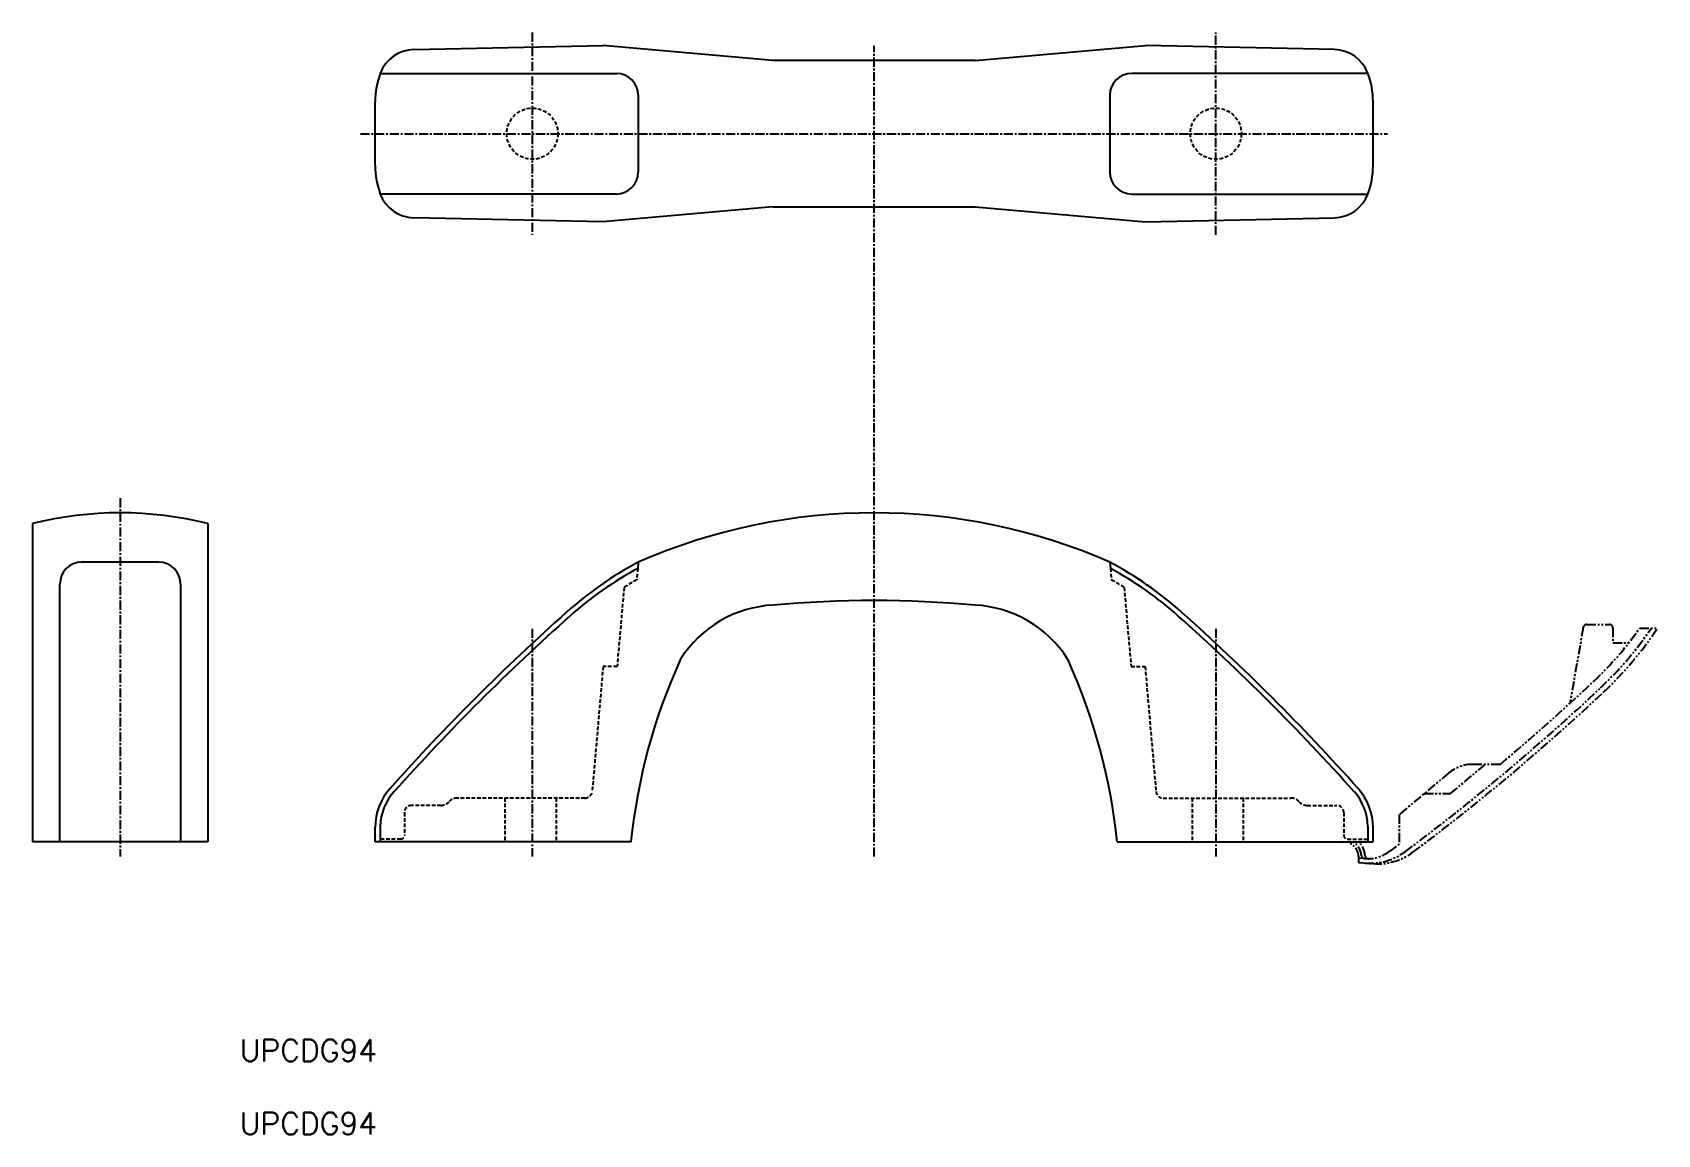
# Model space of a CAD drawing. Extents: x -18 to 204, y 10 to 161.
import ezdxf

# ---------------------------------------------------------------- set-up
doc = ezdxf.new("R2010")
doc.units = 0
for name, pattern in [('CENTER', [2, 1.25, -0.25, 0.25, -0.25]), ('DASHED', [0.75, 0.5, -0.25]), ('PHANTOM', [2.5, 1.25, -0.25, 0.25, -0.25, 0.25, -0.25])]:
    doc.linetypes.add(name, pattern=pattern)
doc.layers.get('0').update_dxf_attribs({"linetype": 'CONTINUOUS'})
doc.layers.add('CENTER', color=1, linetype='CENTER')
doc.styles.get("Standard").update_dxf_attribs({"font": 'txt.shx'})

msp = doc.modelspace()

# ---------------------------------------------------------------- linework, layer by layer
at = {"color": 7, "linetype": 'CONTINUOUS'}
for p, q in [((33.78, 158.34), (59.64, 158.88)), ((82.92, 156.84), (59.64, 158.88)), ((110.58, 156.84), (133.86, 158.88)), ((159.72, 158.34), (133.86, 158.88)), ((110.58, 156.84), (82.92, 156.84)), ((29.2, 155.09), (61.5, 155.09)), ((164.3, 155.09), (132, 155.09)), ((28.5, 142.47), (28.5, 151.21)), ((64.5, 152.09), (64.5, 141.59)), ((129, 152.09), (129, 141.59)), ((165, 142.47), (165, 151.21)), ((61.5, 138.59), (29.2, 138.59)), ((132, 138.59), (164.3, 138.59)), ((82.92, 136.84), (59.64, 134.8)), ((82.92, 136.84), (110.58, 136.84)), ((110.58, 136.84), (133.86, 134.8)), ((59.64, 134.8), (33.78, 135.34)), ((133.86, 134.8), (159.72, 135.34)), ((-18.37, 93.54), (-18.37, 50)), ((5.63, 93.54), (5.63, 50)), ((-1.12, 88.25), (-11.62, 88.25)), ((64.5, 88.25), (64.43, 87.41)), ((129, 88.25), (129.07, 87.41)), ((-14.62, 50), (-14.62, 85.25)), ((1.88, 85.25), (1.88, 50)), ((28.5, 50), (28.5, 51.97)), ((29.2, 52.13), (29.2, 50)), ((164.3, 52.13), (164.3, 50)), ((165, 50), (165, 51.97)), ((5.63, 50), (-18.37, 50)), ((63.5, 50), (28.5, 50)), ((130, 50), (165, 50))]:
    msp.add_line(p, q, dxfattribs=at)
at = {"color": 3, "linetype": 'DASHED'}
for p, q in [((64.43, 87.41), (64.29, 85.85)), ((129.07, 87.41), (129.21, 85.85)), ((62.55, 84.81), (61.6, 74)), ((130.95, 84.81), (131.9, 74)), ((59.68, 74), (58.19, 56.91)), ((61.6, 74), (59.68, 74)), ((131.9, 74), (133.82, 74)), ((133.82, 74), (135.31, 56.91)), ((57.19, 56), (39.74, 56)), ((46.25, 56), (46.25, 50)), ((53.25, 56), (53.25, 50)), ((136.31, 56), (153.76, 56)), ((140.25, 56), (140.25, 50)), ((147.25, 56), (147.25, 50)), ((32.5, 54), (32.5, 50.9)), ((37.5, 55), (33.5, 55)), ((156, 55), (160, 55)), ((161, 54), (161, 50.9)), ((32, 50.4), (29.2, 50.4)), ((161.5, 50.4), (164.3, 50.4))]:
    msp.add_line(p, q, dxfattribs=at)
at = {"color": 3, "linetype": 'PHANTOM'}
for p, q in [((193.75, 79.32), (191.92, 68.95)), ((194.24, 79.73), (197.32, 79.73)), ((197.82, 79.23), (197.82, 77.23)), ((201.49, 79.23), (203.91, 79.23)), ((197.82, 77.23), (199.99, 77.23)), ((175.59, 56.61), (180.36, 60.61)), ((182.4, 60.61), (178.6, 60.61)), ((175.38, 59.44), (168.59, 53.74)), ((172.01, 56.61), (175.59, 56.61)), ((168.59, 53.74), (168.59, 49.7)), ((163, 48), (163, 47.2)), ((163.82, 47.73), (163, 47.8)), ((163, 47.2), (164.96, 47.03))]:
    msp.add_line(p, q, dxfattribs=at)
at = {"color": 3, "linetype": 'DASHED'}
for centre in [(50, 146.84), (143.5, 146.84)]:
    msp.add_circle(centre, 3.5, dxfattribs=at)
at = {"color": 7, "linetype": 'CONTINUOUS'}
for centre, radius, start, end in [((33.89, 153.34), 5, 91.1931, 159.5127), ((159.61, 153.34), 5, 20.4873, 88.8069), ((39.59, 151.21), 11.09, 159.5127, 180), ((61.5, 152.09), 3, 0, 90), ((132, 152.09), 3, 90, 180), ((153.91, 151.21), 11.09, 0, 20.4873), ((39.59, 142.47), 11.09, 180, 200.4873), ((153.91, 142.47), 11.09, 339.5127, 0), ((61.5, 141.59), 3, 270, 0), ((132, 141.59), 3, 180, 270), ((33.89, 140.34), 5, 200.4873, 268.8019), ((159.61, 140.34), 5, 271.1931, 339.5127), ((-6.37, 45), 50, 76.1135, 103.8865), ((96.75, 14.61), 80.39, 66.3487, 113.6513), ((-11.62, 85.25), 3, 90, 180), ((-1.12, 85.25), 3, 0, 90), ((87.94, 44.08), 50, 117.9604, 131.7017), ((87.94, 44.08), 49.3, 118.4895, 131.7017), ((105.56, 44.08), 50, 48.2983, 62.0396), ((105.56, 44.08), 49.3, 48.2983, 61.5105), ((83.78, 66.41), 16, 93.0609, 147.5703), ((96.75, -72.08), 155.08, 84.8846, 95.1154), ((109.72, 66.41), 16, 32.4298, 86.9391), ((254.26, -142.57), 300, 131.7017, 138.2227), ((254.26, -142.57), 299.3, 131.7017, 138.2227), ((-60.76, -142.57), 299.3, 41.7773, 48.2983), ((-60.76, -142.57), 300, 41.7773, 48.2983), ((143.08, 41.84), 80, 155.5244, 174.1463), ((50.42, 41.84), 80, 5.8537, 24.4756), ((36.5, 51.97), 8, 138.2227, 180), ((36.5, 51.97), 7.3, 138.2227, 178.766), ((157, 51.97), 7.3, 1.234, 41.7773), ((157, 51.97), 8, 0, 41.7773)]:
    msp.add_arc(centre, radius, start, end, dxfattribs=at)
at = {"color": 3, "linetype": 'DASHED'}
for centre, radius, start, end in [((87.94, 44.08), 48, 119.5224, 121.9452), ((105.56, 44.08), 48, 58.0548, 60.4776), ((39.74, 54.5), 1.5, 90, 138.1897), ((57.19, 57), 1, 270, 355), ((136.31, 57), 1, 185, 270), ((153.76, 54.5), 1.5, 41.8103, 90), ((33.5, 54), 1, 90, 180), ((37.5, 56.5), 1.5, 270, 318.1897), ((156, 56.5), 1.5, 221.8103, 270), ((160, 54), 1, 0, 90), ((32, 50.9), 0.5, 270, 0), ((161.5, 50.9), 0.5, 180, 270)]:
    msp.add_arc(centre, radius, start, end, dxfattribs=at)
at = {"color": 3, "linetype": 'PHANTOM'}
for centre, radius, start, end in [((194.24, 79.23), 0.5, 90, 170), ((162.29, 106.93), 48, 313.2983, 324.75), ((162.29, 106.93), 49.3, 313.2983, 325.8109), ((162.29, 106.93), 50, 313.2983, 326.3541), ((197.32, 79.23), 0.5, 0, 90), ((-9.16, 288.88), 298, 310.0028, 313.2983), ((-9.16, 288.88), 299.3, 306.623, 313.2983), ((-9.16, 288.88), 300, 306.7773, 313.2983), ((178.6, 55.61), 5, 90, 130), ((161, 48), 2, 0, 90), ((161, 48), 2.4, 4.4762, 56.4427), ((161, 48), 2.9, 3.6053, 43.6028), ((-9.16, 288.88), 298, 306.2894, 306.6187), ((163.89, 48.23), 0.5, 184.4762, 265.3716), ((164.25, 52.71), 5, 265, 306.2894), ((164.39, 48.21), 0.5, 183.6053, 271.77), ((164.61, 55.09), 8, 265, 306.623), ((165.66, 55), 8, 265, 306.7773)]:
    msp.add_arc(centre, radius, start, end, dxfattribs=at)
at = {"layer": 'CENTER', "color": 1, "linetype": 'CENTER'}
for p, q in [((50, 160.67), (50, 133)), ((143.5, 133), (143.5, 160.67)), ((96.75, 48), (96.75, 158.84)), ((26.5, 146.84), (167, 146.84)), ((-6.37, 97), (-6.37, 48)), ((50, 79.16), (50, 48)), ((143.5, 79.16), (143.5, 48))]:
    msp.add_line(p, q, dxfattribs=at)

# ---------------------------------------------------------------- texts
at = {"color": 7, "linetype": 'CONTINUOUS'}
for p in [(10, 20), (10, 10)]:
    msp.add_text('UPCDG94', height=3, dxfattribs=at).set_placement(p)

doc.saveas('drawing.dxf')
